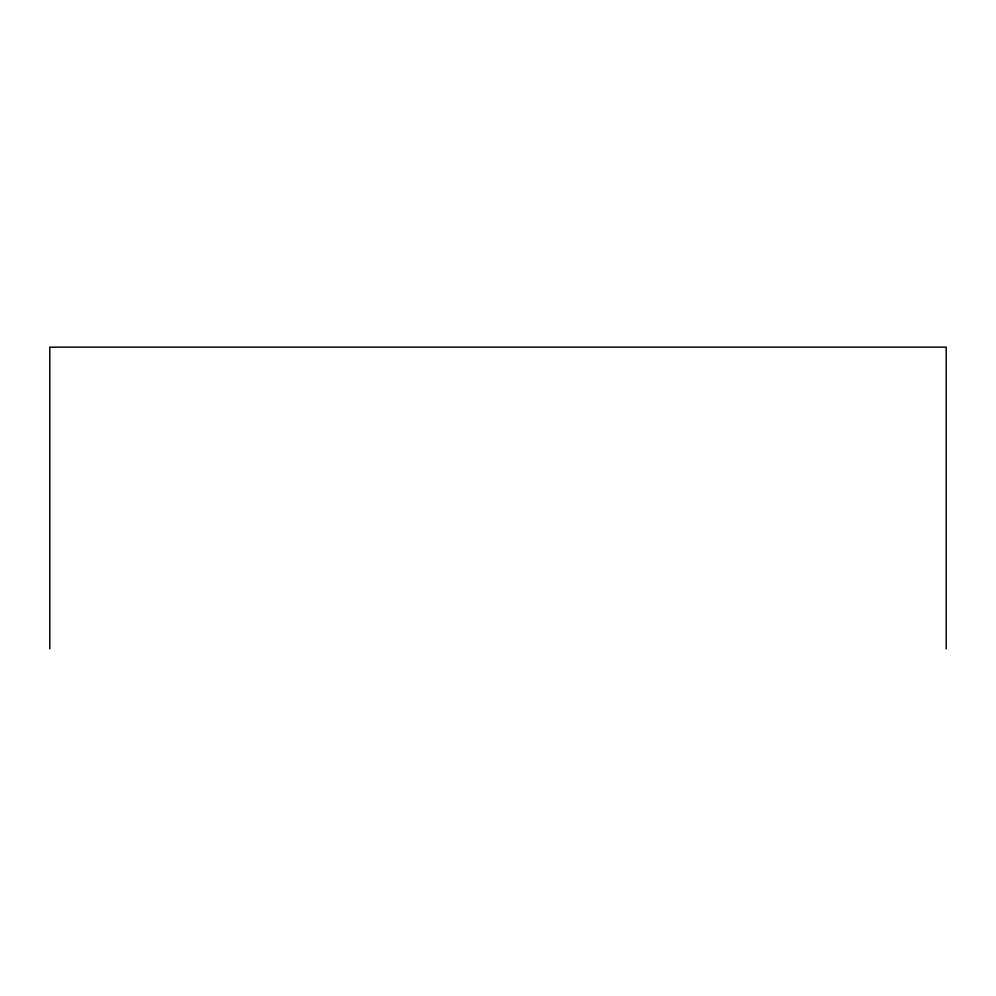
<?xml version="1.0" encoding="UTF-8"?>
<svg xmlns="http://www.w3.org/2000/svg" width="996" height="996" viewBox="0 0 996 996"><rect width="100%" height="100%" fill="white"/><g stroke="black" fill="none" stroke-linecap="round" stroke-linejoin="round"><path stroke-width="1.49" d="M946.2 648.844L946.2 347.156L49.8 347.156L49.8 648.844"/></g></svg>
